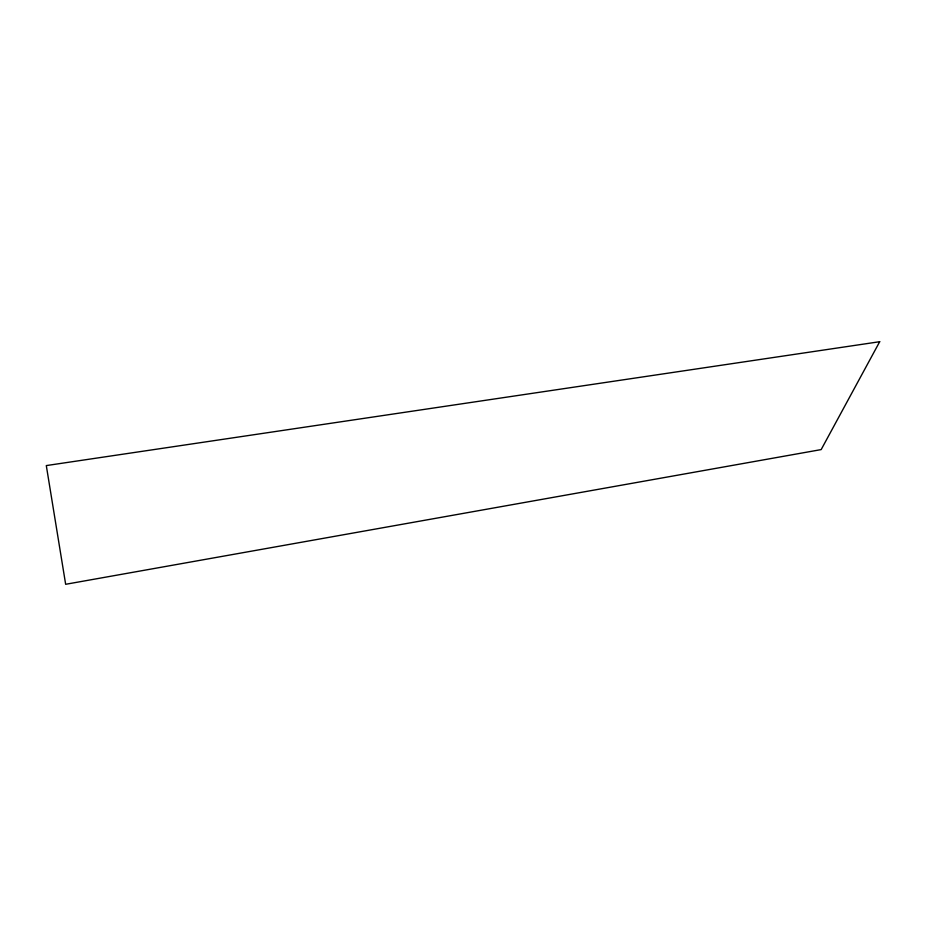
<?xml version="1.0" encoding="UTF-8"?>
<svg xmlns="http://www.w3.org/2000/svg" width="926" height="926" viewBox="0 0 926 926"><rect width="100%" height="100%" fill="white"/><g stroke="black" fill="none" stroke-linecap="round" stroke-linejoin="round"><path stroke-width="1.39" d="M879.7 341.706L821.165 449.596L65.653 584.294L46.3 465.581L879.7 341.706"/></g></svg>
